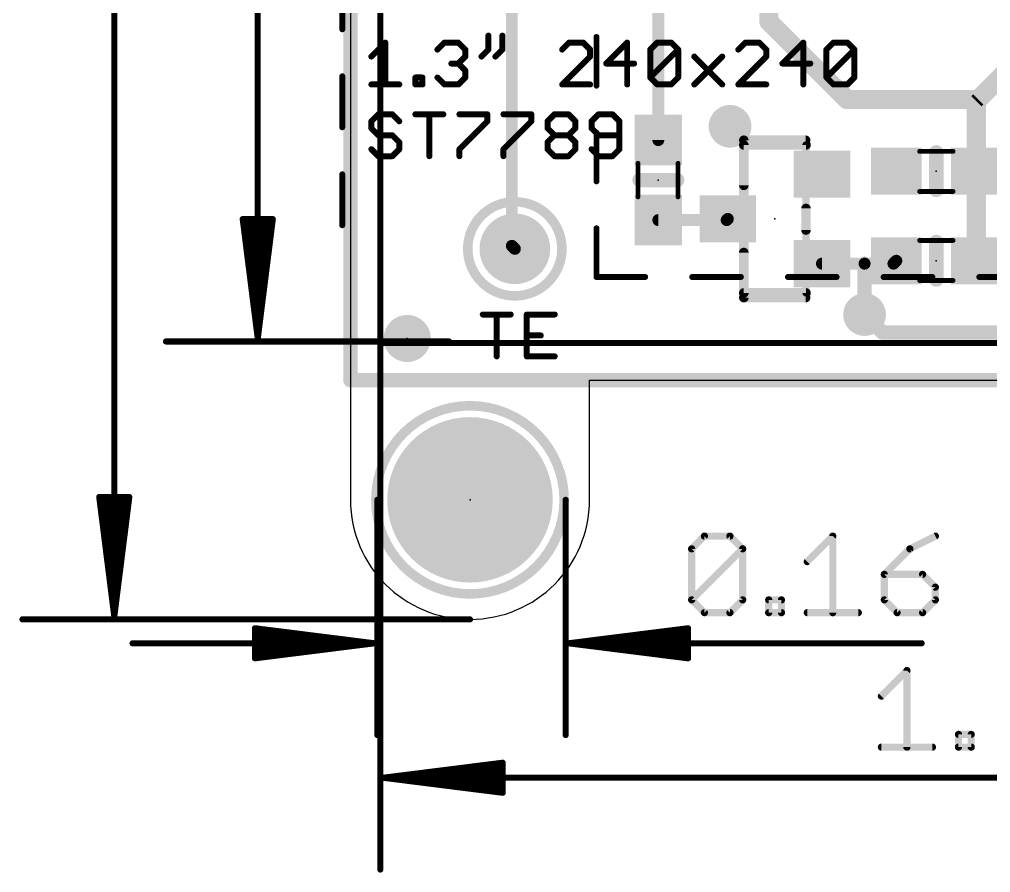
# Model space of a CAD drawing. Extents: x -7.4 to 35.7, y -10.5 to 36.3.
# Drawn here: x -7.03 to 13.6, y -10.46 to 7.67 of the extents above; entities that cross this region are included whole.
import ezdxf

# ---------------------------------------------------------------- set-up
doc = ezdxf.new("R2010")
doc.units = 0
for name, color, linetype in [('1', 12, 'CONTINUOUS'), ('16', 5, 'CONTINUOUS'), ('17', 110, 'CONTINUOUS'), ('18', 110, 'CONTINUOUS'), ('20', 53, 'CONTINUOUS'), ('21', 40, 'CONTINUOUS'), ('22', 6, 'CONTINUOUS'), ('23', 53, 'CONTINUOUS'), ('47', 253, 'CONTINUOUS'), ('51', 253, 'CONTINUOUS')]:
    doc.layers.add(name, color=color, linetype=linetype)

# ---------------------------------------------------------------- blocks, each defined once
blk = doc.blocks.new('RECT')
blk.add_solid([(-0.5, -0.5), (0.5, -0.5), (-0.5, 0.5), (0.5, 0.5)])
blk = doc.blocks.new('PIE')
at = {"const_width": 0.5}
blk.add_lwpolyline([(0, -0.25, 1), (0, 0.25, 1), (0, -0.25)], format="xyb", dxfattribs=at)
blk = doc.blocks.new('ROUNDP')
at = {"const_width": 0.5}
blk.add_lwpolyline([(0, -0.25, 1), (0, 0.25, 1), (0, -0.25)], format="xyb", dxfattribs=at)
blk = doc.blocks.new('ROUNDV')
at = {"const_width": 0.5}
blk.add_lwpolyline([(0, -0.25, 1), (0, 0.25, 1), (0, -0.25)], format="xyb", dxfattribs=at)

msp = doc.modelspace()

# ---------------------------------------------------------------- linework, layer by layer
at = {"layer": '1'}
for points, const_width in [([(0, 0), (0, 27.94)], 0.3048), ([(6.5405, 5.1045), (6.5405, 19.2405)], 0.254), ([(8.89, 18.669), (8.89, 7.62)], 0.4064), ([(3.429, 8.1915), (3.429, 2.8575)], 0.254), ([(13.335, 5.969), (15.494, 8.128)], 0.4064), ([(8.89, 7.62), (10.541, 5.969)], 0.4064), ([(10.541, 5.969), (13.335, 5.969)], 0.4064), ([(13.296, 4.445), (13.296, 5.93)], 0.4064), ([(13.296, 5.93), (13.335, 5.969)], 0.3048), ([(13.296, 2.54), (13.296, 4.445)], 0.4064), ([(6.5405, 3.4045), (7.9925, 3.4045)], 0.254), ([(7.9925, 3.4045), (8.017, 3.429)], 0.254), ([(3.429, 2.8575), (3.4925, 2.794)], 0.254), ([(10.017, 2.479), (10.922, 2.479)], 0.254), ([(10.922, 1.397), (10.922, 2.479)], 0.3048), ([(10.922, 2.479), (11.535, 2.479)], 0.254), ([(11.535, 2.479), (11.596, 2.54)], 0.254), ([(35.56, 0), (0, 0)], 0.3048)]:
    msp.add_lwpolyline(points, dxfattribs=dict(at, const_width=const_width))
for points, const_width in [([(8.7884, 7.62, 1), (8.9916, 7.62)], 0.2032), ([(8.9618, 7.6918, 1), (8.8182, 7.5482)], 0.2032), ([(10.541, 6.0706, 1), (10.541, 5.8674)], 0.2032), ([(10.4692, 5.8972, 1), (10.6128, 6.0408)], 0.2032), ([(13.3976, 5.93, 1), (13.1944, 5.93)], 0.2032), ([(13.2632, 6.0408, 1), (13.4068, 5.8972)], 0.2032), ([(13.2421, 5.9839, 1), (13.3499, 5.8761)], 0.1524), ([(13.3889, 5.9151, 1), (13.2811, 6.0229)], 0.1524), ([(13.335, 5.8674, 1), (13.335, 6.0706)], 0.2032), ([(6.477, 5.1045, 1), (6.604, 5.1045)], 0.127), ([(13.3976, 4.445, 1), (13.1944, 4.445)], 0.2032), ([(13.1944, 4.445, 1), (13.3976, 4.445)], 0.2032), ([(6.5405, 3.468, 1), (6.5405, 3.341)], 0.127), ([(7.9476, 3.4494, 1), (8.0374, 3.3596)], 0.127), ([(8.0619, 3.3841, 1), (7.9721, 3.4739)], 0.127), ([(7.9925, 3.341, 1), (7.9925, 3.468)], 0.127), ([(3.4739, 2.9024, 1), (3.3841, 2.8126)], 0.127), ([(3.3655, 2.8575, 1), (3.4925, 2.8575)], 0.127), ([(3.4476, 2.7491, 1), (3.5374, 2.8389)], 0.127), ([(10.017, 2.5425, 1), (10.017, 2.4155)], 0.127), ([(10.9982, 2.479, 1), (10.8458, 2.479)], 0.1524), ([(10.922, 2.5425, 1), (10.922, 2.4155)], 0.127), ([(10.922, 2.4155, 1), (10.922, 2.5425)], 0.127), ([(11.4901, 2.5239, 1), (11.5799, 2.4341)], 0.127), ([(11.535, 2.4155, 1), (11.535, 2.5425)], 0.127), ([(11.6409, 2.4951, 1), (11.5511, 2.5849)], 0.127), ([(13.1944, 2.54, 1), (13.3976, 2.54)], 0.2032), ([(10.8458, 1.397, 1), (10.9982, 1.397)], 0.1524), ([(0, 0.0762, 1), (0, -0.0762)], 0.1524), ([(-0.0762, 0, 1), (0.0762, 0)], 0.1524)]:
    msp.add_lwpolyline(points, format="xyb", dxfattribs=dict(at, const_width=const_width))
at = {"layer": '16', "const_width": 0.3048}
for points in [[(0, 0), (0, 27.94)], [(11.303, 1.016), (10.922, 1.397)], [(33.02, 1.016), (11.303, 1.016)], [(35.56, 0), (0, 0)]]:
    msp.add_lwpolyline(points, dxfattribs=at)
at = {"layer": '16', "const_width": 0.1524}
for points in [[(10.9759, 1.4509, 1), (10.8681, 1.3431)], [(11.303, 1.0922, 1), (11.303, 0.9398)], [(11.2491, 0.9621, 1), (11.3569, 1.0699)], [(0, 0.0762, 1), (0, -0.0762)], [(-0.0762, 0, 1), (0.0762, 0)]]:
    msp.add_lwpolyline(points, format="xyb", dxfattribs=at)
at = {"layer": '20'}
for p, q in [((0, 30.48), (0, -2.54)), ((5.08, -2.54), (5.08, 0)), ((5.08, 0), (30.48, 0))]:
    msp.add_line(p, q, dxfattribs=at)
for start, end in [(180, 270), (270, 0)]:
    msp.add_arc((2.54, -2.54), 2.54, start, end, dxfattribs=at)
at = {"layer": '21'}
for points, const_width in [([(0.4445, 6.8797), (0.7411, 7.1763)], 0.127), ([(0.7411, 7.1763), (0.7411, 6.2865)], 0.127), ([(1.8478, 7.028), (1.9961, 7.1763)], 0.127), ([(1.9961, 7.1763), (2.2927, 7.1763)], 0.127), ([(2.2927, 7.1763), (2.4409, 7.028)], 0.127), ([(2.9316, 7.3246), (2.9316, 7.028)], 0.127), ([(3.2282, 7.3246), (3.2282, 7.028)], 0.127), ([(4.6467, 7.1763), (4.4984, 7.028)], 0.127), ([(4.9433, 7.1763), (4.6467, 7.1763)], 0.127), ([(5.0916, 7.028), (4.9433, 7.1763)], 0.127), ([(5.8788, 7.1763), (5.4339, 6.7314)], 0.127), ([(5.8788, 6.2865), (5.8788, 7.1763)], 0.127), ([(6.3695, 7.028), (6.5177, 7.1763)], 0.127), ([(6.5177, 7.1763), (6.8143, 7.1763)], 0.127), ([(6.8143, 7.1763), (6.9626, 7.028)], 0.127), ([(8.3888, 7.1763), (8.2405, 7.028)], 0.127), ([(8.6854, 7.1763), (8.3888, 7.1763)], 0.127), ([(8.8337, 7.028), (8.6854, 7.1763)], 0.127), ([(9.6209, 7.1763), (9.176, 6.7314)], 0.127), ([(9.6209, 6.2865), (9.6209, 7.1763)], 0.127), ([(10.1115, 7.028), (10.2598, 7.1763)], 0.127), ([(10.2598, 7.1763), (10.5564, 7.1763)], 0.127), ([(10.5564, 7.1763), (10.7047, 7.028)], 0.127), ([(2.4409, 7.028), (2.4409, 6.8797)], 0.127), ([(2.9316, 7.028), (2.7833, 6.8797)], 0.127), ([(3.2282, 7.028), (3.0799, 6.8797)], 0.127), ([(5.0916, 6.8797), (5.0916, 7.028)], 0.127), ([(6.3695, 6.4348), (6.3695, 7.028)], 0.127), ([(6.3695, 6.4348), (6.9626, 7.028)], 0.127), ([(6.9626, 7.028), (6.9626, 6.4348)], 0.127), ([(8.8337, 6.8797), (8.8337, 7.028)], 0.127), ([(10.1115, 6.4348), (10.1115, 7.028)], 0.127), ([(10.1115, 6.4348), (10.7047, 7.028)], 0.127), ([(10.7047, 7.028), (10.7047, 6.4348)], 0.127), ([(2.4409, 6.8797), (2.2927, 6.7314)], 0.127), ([(4.4984, 6.2865), (5.0916, 6.8797)], 0.127), ([(7.305, 6.8797), (7.8981, 6.2865)], 0.127), ([(7.305, 6.2865), (7.8981, 6.8797)], 0.127), ([(8.2405, 6.2865), (8.8337, 6.8797)], 0.127), ([(2.2927, 6.7314), (2.1444, 6.7314)], 0.127), ([(2.2927, 6.7314), (2.4409, 6.5831)], 0.127), ([(2.4409, 6.5831), (2.4409, 6.4348)], 0.127), ([(5.4339, 6.7314), (6.0271, 6.7314)], 0.127), ([(9.176, 6.7314), (9.7692, 6.7314)], 0.127), ([(1.38, 6.2865), (1.38, 6.4348)], 0.127), ([(1.38, 6.4348), (1.5283, 6.4348)], 0.127), ([(1.5283, 6.4348), (1.5283, 6.2865)], 0.127), ([(1.9961, 6.2865), (1.8478, 6.4348)], 0.127), ([(2.4409, 6.4348), (2.2927, 6.2865)], 0.127), ([(6.5177, 6.2865), (6.3695, 6.4348)], 0.127), ([(6.9626, 6.4348), (6.8143, 6.2865)], 0.127), ([(10.2598, 6.2865), (10.1115, 6.4348)], 0.127), ([(10.7047, 6.4348), (10.5564, 6.2865)], 0.127), ([(0.4445, 6.2865), (1.0377, 6.2865)], 0.127), ([(1.5283, 6.2865), (1.38, 6.2865)], 0.127), ([(2.2927, 6.2865), (1.9961, 6.2865)], 0.127), ([(5.0916, 6.2865), (4.4984, 6.2865)], 0.127), ([(6.8143, 6.2865), (6.5177, 6.2865)], 0.127), ([(8.8337, 6.2865), (8.2405, 6.2865)], 0.127), ([(10.5564, 6.2865), (10.2598, 6.2865)], 0.127), ([(0.5928, 5.6523), (0.4445, 5.504)], 0.127), ([(0.8894, 5.6523), (0.5928, 5.6523)], 0.127), ([(1.0377, 5.504), (0.8894, 5.6523)], 0.127), ([(1.38, 5.6523), (1.9732, 5.6523)], 0.127), ([(1.6766, 4.7625), (1.6766, 5.6523)], 0.127), ([(2.3155, 5.6523), (2.9087, 5.6523)], 0.127), ([(2.9087, 5.6523), (2.9087, 5.504)], 0.127), ([(3.2511, 5.6523), (3.8442, 5.6523)], 0.127), ([(3.8442, 5.6523), (3.8442, 5.504)], 0.127), ([(4.1866, 5.504), (4.3349, 5.6523)], 0.127), ([(4.3349, 5.6523), (4.6315, 5.6523)], 0.127), ([(4.6315, 5.6523), (4.7797, 5.504)], 0.127), ([(5.2704, 5.6523), (5.1221, 5.504)], 0.127), ([(5.567, 5.6523), (5.2704, 5.6523)], 0.127), ([(5.7153, 5.504), (5.567, 5.6523)], 0.127), ([(0.4445, 5.504), (0.4445, 5.3557)], 0.127), ([(0.4445, 5.3557), (0.5928, 5.2074)], 0.127), ([(2.9087, 5.504), (2.3155, 4.9108)], 0.127), ([(3.8442, 5.504), (3.2511, 4.9108)], 0.127), ([(4.1866, 5.3557), (4.1866, 5.504)], 0.127), ([(4.3349, 5.2074), (4.1866, 5.3557)], 0.127), ([(4.7797, 5.3557), (4.6315, 5.2074)], 0.127), ([(4.7797, 5.504), (4.7797, 5.3557)], 0.127), ([(5.1221, 5.504), (5.1221, 5.3557)], 0.127), ([(5.1221, 5.3557), (5.2704, 5.2074)], 0.127), ([(5.7153, 4.9108), (5.7153, 5.504)], 0.127), ([(0.5928, 5.2074), (0.8894, 5.2074)], 0.127), ([(0.8894, 5.2074), (1.0377, 5.0591)], 0.127), ([(4.1866, 5.0591), (4.3349, 5.2074)], 0.127), ([(4.3349, 5.2074), (4.6315, 5.2074)], 0.127), ([(4.6315, 5.2074), (4.7797, 5.0591)], 0.127), ([(5.2704, 5.2074), (5.7153, 5.2074)], 0.127), ([(8.3566, 5.1014), (9.6694, 5.1014)], 0.2032), ([(8.3566, 4.1426), (8.3566, 5.1014)], 0.2032), ([(0.5928, 4.7625), (0.4445, 4.9108)], 0.127), ([(1.0377, 4.9108), (0.8894, 4.7625)], 0.127), ([(1.0377, 5.0591), (1.0377, 4.9108)], 0.127), ([(2.3155, 4.9108), (2.3155, 4.7625)], 0.127), ([(3.2511, 4.9108), (3.2511, 4.7625)], 0.127), ([(4.1866, 4.9108), (4.1866, 5.0591)], 0.127), ([(4.3349, 4.7625), (4.1866, 4.9108)], 0.127), ([(4.7797, 4.9108), (4.6315, 4.7625)], 0.127), ([(4.7797, 5.0591), (4.7797, 4.9108)], 0.127), ([(5.1221, 4.9108), (5.2704, 4.7625)], 0.127), ([(5.567, 4.7625), (5.7153, 4.9108)], 0.127), ([(12.446, 4.045), (12.446, 4.845)], 0.3048), ([(0.8894, 4.7625), (0.5928, 4.7625)], 0.127), ([(4.6315, 4.7625), (4.3349, 4.7625)], 0.127), ([(5.2704, 4.7625), (5.567, 4.7625)], 0.127), ([(6.1405, 4.2545), (6.9405, 4.2545)], 0.3048), ([(9.6774, 3.6514), (9.6774, 3.1926)], 0.2032), ([(12.446, 2.94), (12.446, 2.14)], 0.3048), ([(8.3566, 1.7566), (8.3566, 2.7154)], 0.2032), ([(9.6694, 1.7566), (8.3566, 1.7566)], 0.2032), ([(2.811, 1.3978), (3.4042, 1.3978)], 0.127), ([(3.1076, 0.508), (3.1076, 1.3978)], 0.127), ([(4.3397, 1.3978), (3.7465, 1.3978)], 0.127), ([(3.7465, 1.3978), (3.7465, 0.508)], 0.127), ([(3.7465, 0.9529), (4.0431, 0.9529)], 0.127), ([(3.7465, 0.508), (4.3397, 0.508)], 0.127)]:
    msp.add_lwpolyline(points, dxfattribs=dict(at, const_width=const_width))
for points, const_width in [([(0.7728, 7.1763, 1), (0.7093, 7.1763)], 0.0635), ([(0.7635, 7.1538, 1), (0.7186, 7.1987)], 0.0635), ([(1.9961, 7.208, 1), (1.9961, 7.1445)], 0.0635), ([(2.0185, 7.1538, 1), (1.9736, 7.1987)], 0.0635), ([(2.3151, 7.1987, 1), (2.2702, 7.1538)], 0.0635), ([(2.2927, 7.1445, 1), (2.2927, 7.208)], 0.0635), ([(2.9633, 7.3246, 1), (2.8998, 7.3246)], 0.0635), ([(3.2599, 7.3246, 1), (3.1964, 7.3246)], 0.0635), ([(4.6467, 7.208, 1), (4.6467, 7.1445)], 0.0635), ([(4.6692, 7.1538, 1), (4.6243, 7.1987)], 0.0635), ([(4.9657, 7.1987, 1), (4.9208, 7.1538)], 0.0635), ([(4.9433, 7.1445, 1), (4.9433, 7.208)], 0.0635), ([(5.9106, 7.1763, 1), (5.8471, 7.1763)], 0.0635), ([(5.9013, 7.1538, 1), (5.8564, 7.1987)], 0.0635), ([(6.5177, 7.208, 1), (6.5177, 7.1445)], 0.0635), ([(6.5402, 7.1538, 1), (6.4953, 7.1987)], 0.0635), ([(6.8368, 7.1987, 1), (6.7919, 7.1538)], 0.0635), ([(6.8143, 7.1445, 1), (6.8143, 7.208)], 0.0635), ([(8.3888, 7.208, 1), (8.3888, 7.1445)], 0.0635), ([(8.4112, 7.1538, 1), (8.3663, 7.1987)], 0.0635), ([(8.7078, 7.1987, 1), (8.6629, 7.1538)], 0.0635), ([(8.6854, 7.1445, 1), (8.6854, 7.208)], 0.0635), ([(9.6526, 7.1763, 1), (9.5891, 7.1763)], 0.0635), ([(9.6433, 7.1538, 1), (9.5984, 7.1987)], 0.0635), ([(10.2598, 7.208, 1), (10.2598, 7.1445)], 0.0635), ([(10.2823, 7.1538, 1), (10.2374, 7.1987)], 0.0635), ([(10.5789, 7.1987, 1), (10.534, 7.1538)], 0.0635), ([(10.5564, 7.1445, 1), (10.5564, 7.208)], 0.0635), ([(1.8253, 7.0504, 1), (1.8702, 7.0055)], 0.0635), ([(2.4727, 7.028, 1), (2.4092, 7.028)], 0.0635), ([(2.4185, 7.0055, 1), (2.4634, 7.0504)], 0.0635), ([(2.8998, 7.028, 1), (2.9633, 7.028)], 0.0635), ([(2.954, 7.0055, 1), (2.9091, 7.0504)], 0.0635), ([(3.1964, 7.028, 1), (3.2599, 7.028)], 0.0635), ([(3.2506, 7.0055, 1), (3.2057, 7.0504)], 0.0635), ([(4.476, 7.0504, 1), (4.5209, 7.0055)], 0.0635), ([(5.1233, 7.028, 1), (5.0598, 7.028)], 0.0635), ([(5.0691, 7.0055, 1), (5.114, 7.0504)], 0.0635), ([(6.4012, 7.028, 1), (6.3377, 7.028)], 0.0635), ([(6.347, 7.0504, 1), (6.3919, 7.0055)], 0.0635), ([(6.9944, 7.028, 1), (6.9309, 7.028)], 0.0635), ([(6.9851, 7.0055, 1), (6.9402, 7.0504)], 0.0635), ([(6.9402, 7.0055, 1), (6.9851, 7.0504)], 0.0635), ([(8.218, 7.0504, 1), (8.2629, 7.0055)], 0.0635), ([(8.8654, 7.028, 1), (8.8019, 7.028)], 0.0635), ([(8.8112, 7.0055, 1), (8.8561, 7.0504)], 0.0635), ([(10.1433, 7.028, 1), (10.0798, 7.028)], 0.0635), ([(10.0891, 7.0504, 1), (10.134, 7.0055)], 0.0635), ([(10.7364, 7.028, 1), (10.6729, 7.028)], 0.0635), ([(10.7271, 7.0055, 1), (10.6822, 7.0504)], 0.0635), ([(10.6822, 7.0055, 1), (10.7271, 7.0504)], 0.0635), ([(0.422, 6.9021, 1), (0.467, 6.8572)], 0.0635), ([(2.4092, 6.8797, 1), (2.4727, 6.8797)], 0.0635), ([(2.4634, 6.8572, 1), (2.4185, 6.9021)], 0.0635), ([(2.7608, 6.9021, 1), (2.8057, 6.8572)], 0.0635), ([(3.0574, 6.9021, 1), (3.1023, 6.8572)], 0.0635), ([(5.0598, 6.8797, 1), (5.1233, 6.8797)], 0.0635), ([(5.114, 6.8572, 1), (5.0691, 6.9021)], 0.0635), ([(7.3274, 6.9021, 1), (7.2825, 6.8572)], 0.0635), ([(7.9206, 6.8572, 1), (7.8757, 6.9021)], 0.0635), ([(8.8019, 6.8797, 1), (8.8654, 6.8797)], 0.0635), ([(8.8561, 6.8572, 1), (8.8112, 6.9021)], 0.0635), ([(2.1444, 6.7631, 1), (2.1444, 6.6996)], 0.0635), ([(2.3151, 6.7538, 1), (2.2702, 6.7089)], 0.0635), ([(2.2702, 6.7538, 1), (2.3151, 6.7089)], 0.0635), ([(2.2927, 6.6996, 1), (2.2927, 6.7631)], 0.0635), ([(2.4727, 6.5831, 1), (2.4092, 6.5831)], 0.0635), ([(2.4185, 6.5606, 1), (2.4634, 6.6055)], 0.0635), ([(5.4339, 6.7631, 1), (5.4339, 6.6996)], 0.0635), ([(5.4115, 6.7538, 1), (5.4564, 6.7089)], 0.0635), ([(6.0271, 6.6996, 1), (6.0271, 6.7631)], 0.0635), ([(9.176, 6.7631, 1), (9.176, 6.6996)], 0.0635), ([(9.1536, 6.7538, 1), (9.1985, 6.7089)], 0.0635), ([(9.7692, 6.6996, 1), (9.7692, 6.7631)], 0.0635), ([(1.38, 6.4665, 1), (1.38, 6.403)], 0.0635), ([(1.4118, 6.4348, 1), (1.3483, 6.4348)], 0.0635), ([(1.5601, 6.4348, 1), (1.4966, 6.4348)], 0.0635), ([(1.5283, 6.403, 1), (1.5283, 6.4665)], 0.0635), ([(1.8702, 6.4572, 1), (1.8253, 6.4123)], 0.0635), ([(2.4092, 6.4348, 1), (2.4727, 6.4348)], 0.0635), ([(2.4634, 6.4123, 1), (2.4185, 6.4572)], 0.0635), ([(6.3919, 6.4572, 1), (6.347, 6.4123)], 0.0635), ([(6.347, 6.4572, 1), (6.3919, 6.4123)], 0.0635), ([(6.3377, 6.4348, 1), (6.4012, 6.4348)], 0.0635), ([(6.9309, 6.4348, 1), (6.9944, 6.4348)], 0.0635), ([(6.9851, 6.4123, 1), (6.9402, 6.4572)], 0.0635), ([(10.134, 6.4572, 1), (10.0891, 6.4123)], 0.0635), ([(10.0891, 6.4572, 1), (10.134, 6.4123)], 0.0635), ([(10.0798, 6.4348, 1), (10.1433, 6.4348)], 0.0635), ([(10.6729, 6.4348, 1), (10.7364, 6.4348)], 0.0635), ([(10.7271, 6.4123, 1), (10.6822, 6.4572)], 0.0635), ([(0.4445, 6.3182, 1), (0.4445, 6.2548)], 0.0635), ([(0.7093, 6.2865, 1), (0.7728, 6.2865)], 0.0635), ([(1.0377, 6.2548, 1), (1.0377, 6.3182)], 0.0635), ([(1.38, 6.3182, 1), (1.38, 6.2548)], 0.0635), ([(1.3483, 6.2865, 1), (1.4118, 6.2865)], 0.0635), ([(1.4966, 6.2865, 1), (1.5601, 6.2865)], 0.0635), ([(1.5283, 6.2548, 1), (1.5283, 6.3182)], 0.0635), ([(1.9961, 6.3182, 1), (1.9961, 6.2548)], 0.0635), ([(1.9736, 6.264, 1), (2.0185, 6.309)], 0.0635), ([(2.2702, 6.309, 1), (2.3151, 6.264)], 0.0635), ([(2.2927, 6.2548, 1), (2.2927, 6.3182)], 0.0635), ([(4.476, 6.309, 1), (4.5209, 6.264)], 0.0635), ([(4.4984, 6.3182, 1), (4.4984, 6.2548)], 0.0635), ([(5.0916, 6.2548, 1), (5.0916, 6.3182)], 0.0635), ([(5.8471, 6.2865, 1), (5.9106, 6.2865)], 0.0635), ([(6.5177, 6.3182, 1), (6.5177, 6.2548)], 0.0635), ([(6.4953, 6.264, 1), (6.5402, 6.309)], 0.0635), ([(6.7919, 6.309, 1), (6.8368, 6.264)], 0.0635), ([(6.8143, 6.2548, 1), (6.8143, 6.3182)], 0.0635), ([(7.2825, 6.309, 1), (7.3274, 6.264)], 0.0635), ([(7.8757, 6.264, 1), (7.9206, 6.309)], 0.0635), ([(8.218, 6.309, 1), (8.2629, 6.264)], 0.0635), ([(8.2405, 6.3182, 1), (8.2405, 6.2548)], 0.0635), ([(8.8337, 6.2548, 1), (8.8337, 6.3182)], 0.0635), ([(9.5891, 6.2865, 1), (9.6526, 6.2865)], 0.0635), ([(10.2598, 6.3182, 1), (10.2598, 6.2548)], 0.0635), ([(10.2374, 6.264, 1), (10.2823, 6.309)], 0.0635), ([(10.534, 6.309, 1), (10.5789, 6.264)], 0.0635), ([(10.5564, 6.2548, 1), (10.5564, 6.3182)], 0.0635), ([(0.5928, 5.684, 1), (0.5928, 5.6205)], 0.0635), ([(0.6152, 5.6298, 1), (0.5703, 5.6747)], 0.0635), ([(0.9118, 5.6747, 1), (0.8669, 5.6298)], 0.0635), ([(0.8894, 5.6205, 1), (0.8894, 5.684)], 0.0635), ([(1.38, 5.684, 1), (1.38, 5.6205)], 0.0635), ([(1.7084, 5.6523, 1), (1.6449, 5.6523)], 0.0635), ([(1.9732, 5.6205, 1), (1.9732, 5.684)], 0.0635), ([(2.3155, 5.684, 1), (2.3155, 5.6205)], 0.0635), ([(2.9405, 5.6523, 1), (2.877, 5.6523)], 0.0635), ([(2.9087, 5.6205, 1), (2.9087, 5.684)], 0.0635), ([(3.2511, 5.684, 1), (3.2511, 5.6205)], 0.0635), ([(3.876, 5.6523, 1), (3.8125, 5.6523)], 0.0635), ([(3.8442, 5.6205, 1), (3.8442, 5.684)], 0.0635), ([(4.3349, 5.684, 1), (4.3349, 5.6205)], 0.0635), ([(4.3573, 5.6298, 1), (4.3124, 5.6747)], 0.0635), ([(4.6539, 5.6747, 1), (4.609, 5.6298)], 0.0635), ([(4.6315, 5.6205, 1), (4.6315, 5.684)], 0.0635), ([(5.2704, 5.684, 1), (5.2704, 5.6205)], 0.0635), ([(5.2928, 5.6298, 1), (5.2479, 5.6747)], 0.0635), ([(5.5894, 5.6747, 1), (5.5445, 5.6298)], 0.0635), ([(5.567, 5.6205, 1), (5.567, 5.684)], 0.0635), ([(0.4763, 5.504, 1), (0.4128, 5.504)], 0.0635), ([(0.422, 5.5264, 1), (0.467, 5.4815)], 0.0635), ([(0.467, 5.3781, 1), (0.422, 5.3332)], 0.0635), ([(0.4128, 5.3557, 1), (0.4763, 5.3557)], 0.0635), ([(1.0152, 5.4815, 1), (1.0601, 5.5264)], 0.0635), ([(2.877, 5.504, 1), (2.9405, 5.504)], 0.0635), ([(2.9312, 5.4815, 1), (2.8863, 5.5264)], 0.0635), ([(3.8125, 5.504, 1), (3.876, 5.504)], 0.0635), ([(3.8667, 5.4815, 1), (3.8218, 5.5264)], 0.0635), ([(4.2183, 5.504, 1), (4.1548, 5.504)], 0.0635), ([(4.1641, 5.5264, 1), (4.209, 5.4815)], 0.0635), ([(4.209, 5.3781, 1), (4.1641, 5.3332)], 0.0635), ([(4.1548, 5.3557, 1), (4.2183, 5.3557)], 0.0635), ([(4.8115, 5.504, 1), (4.748, 5.504)], 0.0635), ([(4.748, 5.3557, 1), (4.8115, 5.3557)], 0.0635), ([(4.7573, 5.4815, 1), (4.8022, 5.5264)], 0.0635), ([(4.8022, 5.3332, 1), (4.7573, 5.3781)], 0.0635), ([(5.1538, 5.504, 1), (5.0903, 5.504)], 0.0635), ([(5.0903, 5.3557, 1), (5.1538, 5.3557)], 0.0635), ([(5.0996, 5.5264, 1), (5.1445, 5.4815)], 0.0635), ([(5.1445, 5.3781, 1), (5.0996, 5.3332)], 0.0635), ([(5.747, 5.504, 1), (5.6835, 5.504)], 0.0635), ([(5.6928, 5.4815, 1), (5.7377, 5.5264)], 0.0635), ([(0.5928, 5.2391, 1), (0.5928, 5.1756)], 0.0635), ([(0.5703, 5.1849, 1), (0.6152, 5.2298)], 0.0635), ([(0.9118, 5.2298, 1), (0.8669, 5.1849)], 0.0635), ([(0.8894, 5.1756, 1), (0.8894, 5.2391)], 0.0635), ([(4.3349, 5.2391, 1), (4.3349, 5.1756)], 0.0635), ([(4.3573, 5.1849, 1), (4.3124, 5.2298)], 0.0635), ([(4.3124, 5.1849, 1), (4.3573, 5.2298)], 0.0635), ([(4.6539, 5.2298, 1), (4.609, 5.1849)], 0.0635), ([(4.609, 5.2298, 1), (4.6539, 5.1849)], 0.0635), ([(4.6315, 5.1756, 1), (4.6315, 5.2391)], 0.0635), ([(5.2704, 5.2391, 1), (5.2704, 5.1756)], 0.0635), ([(5.2479, 5.1849, 1), (5.2928, 5.2298)], 0.0635), ([(5.7153, 5.1756, 1), (5.7153, 5.2391)], 0.0635), ([(8.3566, 5.1522, 1), (8.3566, 5.0506)], 0.1016), ([(8.4074, 5.1014, 1), (8.3058, 5.1014)], 0.1016), ([(9.6694, 5.0506, 1), (9.6694, 5.1522)], 0.1016), ([(0.467, 4.9332, 1), (0.422, 4.8883)], 0.0635), ([(1.0694, 5.0591, 1), (1.0059, 5.0591)], 0.0635), ([(1.0152, 5.0366, 1), (1.0601, 5.0815)], 0.0635), ([(1.0601, 4.8883, 1), (1.0152, 4.9332)], 0.0635), ([(2.3473, 4.9108, 1), (2.2838, 4.9108)], 0.0635), ([(2.2931, 4.9332, 1), (2.338, 4.8883)], 0.0635), ([(3.2828, 4.9108, 1), (3.2193, 4.9108)], 0.0635), ([(3.2286, 4.9332, 1), (3.2735, 4.8883)], 0.0635), ([(4.2183, 5.0591, 1), (4.1548, 5.0591)], 0.0635), ([(4.1641, 5.0815, 1), (4.209, 5.0366)], 0.0635), ([(4.209, 4.9332, 1), (4.1641, 4.8883)], 0.0635), ([(4.8115, 5.0591, 1), (4.748, 5.0591)], 0.0635), ([(4.7573, 5.0366, 1), (4.8022, 5.0815)], 0.0635), ([(4.8022, 4.8883, 1), (4.7573, 4.9332)], 0.0635), ([(5.1445, 4.9332, 1), (5.0996, 4.8883)], 0.0635), ([(5.7377, 4.8883, 1), (5.6928, 4.9332)], 0.0635), ([(12.5222, 4.845, 1), (12.3698, 4.845)], 0.1524), ([(0.5928, 4.7942, 1), (0.5928, 4.7308)], 0.0635), ([(0.5703, 4.74, 1), (0.6152, 4.785)], 0.0635), ([(0.8669, 4.785, 1), (0.9118, 4.74)], 0.0635), ([(0.8894, 4.7308, 1), (0.8894, 4.7942)], 0.0635), ([(1.0059, 4.9108, 1), (1.0694, 4.9108)], 0.0635), ([(1.6449, 4.7625, 1), (1.7084, 4.7625)], 0.0635), ([(2.2838, 4.7625, 1), (2.3473, 4.7625)], 0.0635), ([(3.2193, 4.7625, 1), (3.2828, 4.7625)], 0.0635), ([(4.1548, 4.9108, 1), (4.2183, 4.9108)], 0.0635), ([(4.3349, 4.7942, 1), (4.3349, 4.7308)], 0.0635), ([(4.3124, 4.74, 1), (4.3573, 4.785)], 0.0635), ([(4.609, 4.785, 1), (4.6539, 4.74)], 0.0635), ([(4.6315, 4.7308, 1), (4.6315, 4.7942)], 0.0635), ([(4.748, 4.9108, 1), (4.8115, 4.9108)], 0.0635), ([(5.2704, 4.7942, 1), (5.2704, 4.7308)], 0.0635), ([(5.2479, 4.74, 1), (5.2928, 4.785)], 0.0635), ([(5.5445, 4.785, 1), (5.5894, 4.74)], 0.0635), ([(5.567, 4.7308, 1), (5.567, 4.7942)], 0.0635), ([(5.6835, 4.9108, 1), (5.747, 4.9108)], 0.0635), ([(6.1405, 4.3307, 1), (6.1405, 4.1783)], 0.1524), ([(6.9405, 4.1783, 1), (6.9405, 4.3307)], 0.1524), ([(8.3058, 4.1426, 1), (8.4074, 4.1426)], 0.1016), ([(12.3698, 4.045, 1), (12.5222, 4.045)], 0.1524), ([(3.4925, 1.794, 1), (3.4925, 3.794, 1), (3.4925, 1.794)], 0.2032), ([(9.7282, 3.6514, 1), (9.6266, 3.6514)], 0.1016), ([(9.6266, 3.1926, 1), (9.7282, 3.1926)], 0.1016), ([(12.5222, 2.94, 1), (12.3698, 2.94)], 0.1524), ([(8.4074, 2.7154, 1), (8.3058, 2.7154)], 0.1016), ([(12.3698, 2.14, 1), (12.5222, 2.14)], 0.1524), ([(8.3566, 1.8074, 1), (8.3566, 1.7058)], 0.1016), ([(9.6694, 1.7058, 1), (9.6694, 1.8074)], 0.1016), ([(8.3058, 1.7566, 1), (8.4074, 1.7566)], 0.1016), ([(2.811, 1.4295, 1), (2.811, 1.366)], 0.0635), ([(3.1393, 1.3978, 1), (3.0758, 1.3978)], 0.0635), ([(3.4042, 1.366, 1), (3.4042, 1.4295)], 0.0635), ([(3.7783, 1.3978, 1), (3.7147, 1.3978)], 0.0635), ([(3.7465, 1.4295, 1), (3.7465, 1.366)], 0.0635), ([(4.3397, 1.366, 1), (4.3397, 1.4295)], 0.0635), ([(3.7465, 0.9846, 1), (3.7465, 0.9211)], 0.0635), ([(4.0431, 0.9211, 1), (4.0431, 0.9846)], 0.0635), ([(3.0758, 0.508, 1), (3.1393, 0.508)], 0.0635), ([(3.7147, 0.508, 1), (3.7783, 0.508)], 0.0635), ([(3.7465, 0.5397, 1), (3.7465, 0.4763)], 0.0635), ([(4.3397, 0.4763, 1), (4.3397, 0.5397)], 0.0635), ([(2.54, -4.54, 1), (2.54, -0.54, 1), (2.54, -4.54)], 0.2032)]:
    msp.add_lwpolyline(points, format="xyb", dxfattribs=dict(at, const_width=const_width))
at = {"layer": '22', "const_width": 0.127}
for points in [[(0.637, 26.9955), (0.637, 0.7955)], [(5.227, 7.2955), (5.227, 6.2622)], [(5.227, 5.2622), (5.227, 4.2288)], [(5.227, 3.2288), (5.227, 2.1955)], [(5.227, 2.1955), (6.2603, 2.1955)], [(7.2603, 2.1955), (8.2937, 2.1955)], [(9.2937, 2.1955), (10.327, 2.1955)], [(11.327, 2.1955), (12.3603, 2.1955)], [(13.3603, 2.1955), (14.3937, 2.1955)], [(0.637, 0.7955), (29.877, 0.7955)]]:
    msp.add_lwpolyline(points, dxfattribs=at)
at = {"layer": '22', "const_width": 0.0635}
for points in [[(5.2588, 7.2955, 1), (5.1953, 7.2955)], [(5.1953, 6.2622, 1), (5.2588, 6.2622)], [(5.2588, 5.2622, 1), (5.1953, 5.2622)], [(5.1953, 4.2288, 1), (5.2588, 4.2288)], [(5.2588, 3.2288, 1), (5.1953, 3.2288)], [(5.227, 2.2273, 1), (5.227, 2.1637)], [(5.1953, 2.1955, 1), (5.2588, 2.1955)], [(6.2603, 2.1637, 1), (6.2603, 2.2273)], [(7.2603, 2.2273, 1), (7.2603, 2.1637)], [(8.2937, 2.1637, 1), (8.2937, 2.2273)], [(9.2937, 2.2273, 1), (9.2937, 2.1637)], [(10.327, 2.1637, 1), (10.327, 2.2273)], [(11.327, 2.2273, 1), (11.327, 2.1637)], [(12.3603, 2.1637, 1), (12.3603, 2.2273)], [(13.3603, 2.2273, 1), (13.3603, 2.1637)], [(0.637, 0.8273, 1), (0.637, 0.7637)], [(0.6053, 0.7955, 1), (0.6687, 0.7955)]]:
    msp.add_lwpolyline(points, format="xyb", dxfattribs=at)
at = {"layer": '23'}
for p in [(12.446, 4.445), (6.5405, 4.2545), (9.017, 3.429), (3.4925, 2.794), (12.446, 2.54), (1.2065, 0.889), (2.54, -2.54)]:
    msp.add_point(p, dxfattribs=at)
at = {"layer": '47'}
for points, const_width in [([(-5.0165, 32.955), (-5.0165, -5.015)], 0.13), ([(-1.9685, 26.9225), (-1.9685, 0.8905)], 0.13), ([(-1.9685, 0.8905), (-2.2877, 3.4255)], 0.13), ([(-2.2877, 3.4255), (-1.6493, 3.4255)], 0.13), ([(-1.9685, 0.8905), (-2.2285, 3.4255)], 0.13), ([(-1.9685, 0.8905), (-2.0985, 3.4255)], 0.13), ([(-1.6493, 3.4255), (-1.9685, 0.8905)], 0.13), ([(-1.8385, 3.4255), (-1.9685, 0.8905)], 0.13), ([(-1.7085, 3.4255), (-1.9685, 0.8905)], 0.13), ([(0.635, 2.0955), (0.635, -10.3955)], 0.13), ([(2.0955, 0.8255), (-3.9185, 0.8255)], 0.13), ([(-5.0165, -5.015), (-5.3357, -2.48)], 0.13), ([(-5.3357, -2.48), (-4.6973, -2.48)], 0.13), ([(-5.0165, -5.015), (-5.2765, -2.48)], 0.13), ([(-5.0165, -5.015), (-5.1465, -2.48)], 0.13), ([(-4.6973, -2.48), (-5.0165, -5.015)], 0.13), ([(-4.8865, -2.48), (-5.0165, -5.015)], 0.13), ([(-4.7565, -2.48), (-5.0165, -5.015)], 0.13), ([(0.5715, -2.54), (0.5715, -7.538)], 0.13), ([(4.572, -2.54), (4.572, -7.538)], 0.13), ([(7.2482, -3.5815), (7.5194, -3.3103)], 0.1524), ([(7.5194, -3.3103), (8.0617, -3.3103)], 0.1524), ([(8.0617, -3.3103), (8.3329, -3.5815)], 0.1524), ([(9.7039, -3.8526), (10.2463, -3.3103)], 0.1524), ([(10.2463, -3.3103), (10.2463, -4.9373)], 0.1524), ([(12.4258, -3.3103), (11.8834, -3.5815)], 0.1524), ([(7.2482, -4.6661), (7.2482, -3.5815)], 0.1524), ([(7.2482, -4.6661), (8.3329, -3.5815)], 0.1524), ([(8.3329, -3.5815), (8.3329, -4.6661)], 0.1524), ([(11.8834, -3.5815), (11.3411, -4.1238)], 0.1524), ([(11.3411, -4.1238), (11.3411, -4.6661)], 0.1524), ([(12.1546, -4.1238), (11.3411, -4.1238)], 0.1524), ([(12.4258, -4.395), (12.1546, -4.1238)], 0.1524), ([(12.4258, -4.6661), (12.4258, -4.395)], 0.1524), ([(7.5194, -4.9373), (7.2482, -4.6661)], 0.1524), ([(8.3329, -4.6661), (8.0617, -4.9373)], 0.1524), ([(8.8854, -4.9373), (8.8854, -4.6661)], 0.1524), ([(8.8854, -4.6661), (9.1565, -4.6661)], 0.1524), ([(9.1565, -4.6661), (9.1565, -4.9373)], 0.1524), ([(11.3411, -4.6661), (11.6123, -4.9373)], 0.1524), ([(12.1546, -4.9373), (12.4258, -4.6661)], 0.1524), ([(8.0617, -4.9373), (7.5194, -4.9373)], 0.1524), ([(9.1565, -4.9373), (8.8854, -4.9373)], 0.1524), ([(9.7039, -4.9373), (10.7886, -4.9373)], 0.1524), ([(11.6123, -4.9373), (12.1546, -4.9373)], 0.1524), ([(2.54, -5.08), (-6.9665, -5.08)], 0.13), ([(0.5065, -5.588), (-2.0285, -5.2688)], 0.13), ([(-2.0285, -5.2688), (-2.0285, -5.9072)], 0.13), ([(0.5065, -5.588), (-2.0285, -5.328)], 0.13), ([(4.637, -5.588), (7.172, -5.2688)], 0.13), ([(4.637, -5.588), (7.172, -5.328)], 0.13), ([(7.172, -5.2688), (7.172, -5.9072)], 0.13), ([(0.5065, -5.588), (-4.6285, -5.588)], 0.13), ([(0.5065, -5.588), (-2.0285, -5.458)], 0.13), ([(-2.0285, -5.9072), (0.5065, -5.588)], 0.13), ([(-2.0285, -5.718), (0.5065, -5.588)], 0.13), ([(-2.0285, -5.848), (0.5065, -5.588)], 0.13), ([(4.637, -5.588), (7.172, -5.458)], 0.13), ([(4.637, -5.588), (12.1348, -5.588)], 0.13), ([(7.172, -5.9072), (4.637, -5.588)], 0.13), ([(7.172, -5.718), (4.637, -5.588)], 0.13), ([(7.172, -5.848), (4.637, -5.588)], 0.13), ([(11.2791, -6.7101), (11.8214, -6.1678)], 0.1524), ([(11.8214, -6.1678), (11.8214, -7.7948)], 0.1524), ([(12.9162, -7.7948), (12.9162, -7.5236)], 0.1524), ([(12.9162, -7.5236), (13.1874, -7.5236)], 0.1524), ([(13.1874, -7.5236), (13.1874, -7.7948)], 0.1524), ([(11.2791, -7.7948), (12.3637, -7.7948)], 0.1524), ([(13.1874, -7.7948), (12.9162, -7.7948)], 0.1524), ([(0.7, -8.4455), (3.235, -8.1263)], 0.13), ([(0.7, -8.4455), (3.235, -8.1855)], 0.13), ([(0.7, -8.4455), (3.235, -8.3155)], 0.13), ([(3.235, -8.1263), (3.235, -8.7647)], 0.13), ([(0.7, -8.4455), (26.6685, -8.4455)], 0.13), ([(3.235, -8.7647), (0.7, -8.4455)], 0.13), ([(3.235, -8.5755), (0.7, -8.4455)], 0.13), ([(3.235, -8.7055), (0.7, -8.4455)], 0.13)]:
    msp.add_lwpolyline(points, dxfattribs=dict(at, const_width=const_width))
for points, const_width in [([(-2.2555, 3.4296, 1), (-2.32, 3.4214)], 0.065), ([(-2.2877, 3.458, 1), (-2.2877, 3.393)], 0.065), ([(-2.1962, 3.4288, 1), (-2.2608, 3.4222)], 0.065), ([(-2.066, 3.4272, 1), (-2.131, 3.4238)], 0.065), ([(-1.806, 3.4238, 1), (-1.871, 3.4272)], 0.065), ([(-1.6762, 3.4222, 1), (-1.7408, 3.4288)], 0.065), ([(-1.617, 3.4214, 1), (-1.6815, 3.4296)], 0.065), ([(-1.6493, 3.393, 1), (-1.6493, 3.458)], 0.065), ([(0.6675, 2.0955, 1), (0.6025, 2.0955)], 0.065), ([(-3.9185, 0.858, 1), (-3.9185, 0.793)], 0.065), ([(-2.0007, 0.8946, 1), (-1.9363, 0.8864)], 0.065), ([(-2.0008, 0.8938, 1), (-1.9362, 0.8872)], 0.065), ([(-2.001, 0.8888, 1), (-1.936, 0.8922)], 0.065), ([(-2.001, 0.8922, 1), (-1.936, 0.8888)], 0.065), ([(-2.001, 0.8905, 1), (-1.936, 0.8905)], 0.065), ([(-2.0008, 0.8872, 1), (-1.9362, 0.8938)], 0.065), ([(-2.0007, 0.8864, 1), (-1.9363, 0.8946)], 0.065), ([(2.0955, 0.793, 1), (2.0955, 0.858)], 0.065), ([(-5.3035, -2.4759, 1), (-5.368, -2.4841)], 0.065), ([(-5.3357, -2.4475, 1), (-5.3357, -2.5125)], 0.065), ([(-5.2442, -2.4767, 1), (-5.3088, -2.4833)], 0.065), ([(-5.114, -2.4783, 1), (-5.179, -2.4817)], 0.065), ([(-4.854, -2.4817, 1), (-4.919, -2.4783)], 0.065), ([(-4.7242, -2.4833, 1), (-4.7888, -2.4767)], 0.065), ([(-4.665, -2.4841, 1), (-4.7295, -2.4759)], 0.065), ([(-4.6973, -2.5125, 1), (-4.6973, -2.4475)], 0.065), ([(0.604, -2.54, 1), (0.539, -2.54)], 0.065), ([(4.6045, -2.54, 1), (4.5395, -2.54)], 0.065), ([(7.5194, -3.2722, 1), (7.5194, -3.3484)], 0.0762), ([(7.5463, -3.3373, 1), (7.4924, -3.2834)], 0.0762), ([(8.0886, -3.2834, 1), (8.0348, -3.3373)], 0.0762), ([(8.0617, -3.3484, 1), (8.0617, -3.2722)], 0.0762), ([(10.2844, -3.3103, 1), (10.2082, -3.3103)], 0.0762), ([(10.2732, -3.3373, 1), (10.2193, -3.2834)], 0.0762), ([(12.4428, -3.3444, 1), (12.4087, -3.2762)], 0.0762), ([(7.2863, -3.5815, 1), (7.2101, -3.5815)], 0.0762), ([(8.371, -3.5815, 1), (8.2948, -3.5815)], 0.0762), ([(8.3598, -3.6084, 1), (8.3059, -3.5545)], 0.0762), ([(11.9104, -3.6084, 1), (11.8565, -3.5545)], 0.0762), ([(7.2213, -3.5545, 1), (7.2751, -3.6084)], 0.0762), ([(8.3059, -3.6084, 1), (8.3598, -3.5545)], 0.0762), ([(11.8664, -3.5474, 1), (11.9005, -3.6156)], 0.0762), ([(9.677, -3.8257, 1), (9.7309, -3.8796)], 0.0762), ([(11.3792, -4.1238, 1), (11.303, -4.1238)], 0.0762), ([(11.3411, -4.0857, 1), (11.3411, -4.1619)], 0.0762), ([(11.3141, -4.0969, 1), (11.368, -4.1507)], 0.0762), ([(12.1815, -4.0969, 1), (12.1276, -4.1507)], 0.0762), ([(12.1546, -4.1619, 1), (12.1546, -4.0857)], 0.0762), ([(12.4639, -4.395, 1), (12.3877, -4.395)], 0.0762), ([(12.3988, -4.4219, 1), (12.4527, -4.368)], 0.0762), ([(7.2751, -4.6392, 1), (7.2213, -4.6931)], 0.0762), ([(7.2213, -4.6392, 1), (7.2751, -4.6931)], 0.0762), ([(7.2101, -4.6661, 1), (7.2863, -4.6661)], 0.0762), ([(8.2948, -4.6661, 1), (8.371, -4.6661)], 0.0762), ([(8.3598, -4.6931, 1), (8.3059, -4.6392)], 0.0762), ([(8.9235, -4.6661, 1), (8.8473, -4.6661)], 0.0762), ([(8.8854, -4.628, 1), (8.8854, -4.7042)], 0.0762), ([(9.1946, -4.6661, 1), (9.1184, -4.6661)], 0.0762), ([(9.1565, -4.7042, 1), (9.1565, -4.628)], 0.0762), ([(11.368, -4.6392, 1), (11.3141, -4.6931)], 0.0762), ([(11.303, -4.6661, 1), (11.3792, -4.6661)], 0.0762), ([(12.3877, -4.6661, 1), (12.4639, -4.6661)], 0.0762), ([(12.4527, -4.6931, 1), (12.3988, -4.6392)], 0.0762), ([(7.5194, -4.8992, 1), (7.5194, -4.9754)], 0.0762), ([(7.4924, -4.9642, 1), (7.5463, -4.9104)], 0.0762), ([(8.0348, -4.9104, 1), (8.0886, -4.9642)], 0.0762), ([(8.0617, -4.9754, 1), (8.0617, -4.8992)], 0.0762), ([(8.8854, -4.8992, 1), (8.8854, -4.9754)], 0.0762), ([(8.8473, -4.9373, 1), (8.9235, -4.9373)], 0.0762), ([(9.1184, -4.9373, 1), (9.1946, -4.9373)], 0.0762), ([(9.1565, -4.9754, 1), (9.1565, -4.8992)], 0.0762), ([(9.7039, -4.8992, 1), (9.7039, -4.9754)], 0.0762), ([(10.2082, -4.9373, 1), (10.2844, -4.9373)], 0.0762), ([(10.7886, -4.9754, 1), (10.7886, -4.8992)], 0.0762), ([(11.6123, -4.8992, 1), (11.6123, -4.9754)], 0.0762), ([(11.5853, -4.9642, 1), (11.6392, -4.9104)], 0.0762), ([(12.1276, -4.9104, 1), (12.1815, -4.9642)], 0.0762), ([(12.1546, -4.9754, 1), (12.1546, -4.8992)], 0.0762), ([(-6.9665, -5.0475, 1), (-6.9665, -5.1125)], 0.065), ([(-5.0487, -5.0109, 1), (-4.9843, -5.0191)], 0.065), ([(-5.0488, -5.0117, 1), (-4.9842, -5.0183)], 0.065), ([(-5.049, -5.0167, 1), (-4.984, -5.0133)], 0.065), ([(-5.049, -5.0133, 1), (-4.984, -5.0167)], 0.065), ([(-5.049, -5.015, 1), (-4.984, -5.015)], 0.065), ([(-5.0488, -5.0183, 1), (-4.9842, -5.0117)], 0.065), ([(-5.0487, -5.0191, 1), (-4.9843, -5.0109)], 0.065), ([(2.54, -5.1125, 1), (2.54, -5.0475)], 0.065), ([(-2.0244, -5.2365, 1), (-2.0326, -5.301)], 0.065), ([(-1.996, -5.2688, 1), (-2.061, -5.2688)], 0.065), ([(-2.0252, -5.2957, 1), (-2.0318, -5.3603)], 0.065), ([(7.2045, -5.2688, 1), (7.1395, -5.2688)], 0.065), ([(7.1761, -5.301, 1), (7.1679, -5.2365)], 0.065), ([(7.1753, -5.3603, 1), (7.1687, -5.2957)], 0.065), ([(-4.6285, -5.5555, 1), (-4.6285, -5.6205)], 0.065), ([(-2.0268, -5.4255, 1), (-2.0302, -5.4905)], 0.065), ([(0.5106, -5.6202, 1), (0.5024, -5.5558)], 0.065), ([(0.5024, -5.6202, 1), (0.5106, -5.5558)], 0.065), ([(0.5098, -5.6203, 1), (0.5032, -5.5557)], 0.065), ([(0.5032, -5.6203, 1), (0.5098, -5.5557)], 0.065), ([(0.5048, -5.6205, 1), (0.5082, -5.5555)], 0.065), ([(0.5082, -5.6205, 1), (0.5048, -5.5555)], 0.065), ([(0.5065, -5.6205, 1), (0.5065, -5.5555)], 0.065), ([(4.637, -5.5555, 1), (4.637, -5.6205)], 0.065), ([(4.6411, -5.5558, 1), (4.6329, -5.6202)], 0.065), ([(4.6353, -5.5555, 1), (4.6387, -5.6205)], 0.065), ([(4.6387, -5.5555, 1), (4.6353, -5.6205)], 0.065), ([(4.6403, -5.5557, 1), (4.6337, -5.6203)], 0.065), ([(4.6337, -5.5557, 1), (4.6403, -5.6203)], 0.065), ([(4.6329, -5.5558, 1), (4.6411, -5.6202)], 0.065), ([(7.1737, -5.4905, 1), (7.1703, -5.4255)], 0.065), ([(12.1348, -5.6205, 1), (12.1348, -5.5555)], 0.065), ([(-2.0302, -5.6855, 1), (-2.0268, -5.7505)], 0.065), ([(7.1703, -5.7505, 1), (7.1737, -5.6855)], 0.065), ([(-2.0318, -5.8157, 1), (-2.0252, -5.8803)], 0.065), ([(-2.0326, -5.875, 1), (-2.0244, -5.9395)], 0.065), ([(-2.061, -5.9072, 1), (-1.996, -5.9072)], 0.065), ([(7.1395, -5.9072, 1), (7.2045, -5.9072)], 0.065), ([(7.1679, -5.9395, 1), (7.1761, -5.875)], 0.065), ([(7.1687, -5.8803, 1), (7.1753, -5.8157)], 0.065), ([(11.8595, -6.1678, 1), (11.7833, -6.1678)], 0.0762), ([(11.8483, -6.1948, 1), (11.7944, -6.1409)], 0.0762), ([(11.2521, -6.6832, 1), (11.306, -6.7371)], 0.0762), ([(0.539, -7.538, 1), (0.604, -7.538)], 0.065), ([(4.5395, -7.538, 1), (4.6045, -7.538)], 0.065), ([(12.9543, -7.5236, 1), (12.8781, -7.5236)], 0.0762), ([(12.9162, -7.4855, 1), (12.9162, -7.5617)], 0.0762), ([(13.2255, -7.5236, 1), (13.1493, -7.5236)], 0.0762), ([(13.1874, -7.5617, 1), (13.1874, -7.4855)], 0.0762), ([(11.2791, -7.7567, 1), (11.2791, -7.8329)], 0.0762), ([(11.7833, -7.7948, 1), (11.8595, -7.7948)], 0.0762), ([(12.3637, -7.8329, 1), (12.3637, -7.7567)], 0.0762), ([(12.9162, -7.7567, 1), (12.9162, -7.8329)], 0.0762), ([(12.8781, -7.7948, 1), (12.9543, -7.7948)], 0.0762), ([(13.1493, -7.7948, 1), (13.2255, -7.7948)], 0.0762), ([(13.1874, -7.8329, 1), (13.1874, -7.7567)], 0.0762), ([(3.2675, -8.1263, 1), (3.2025, -8.1263)], 0.065), ([(3.2391, -8.1585, 1), (3.2309, -8.094)], 0.065), ([(3.2383, -8.2178, 1), (3.2317, -8.1532)], 0.065), ([(3.2367, -8.348, 1), (3.2333, -8.283)], 0.065), ([(0.7, -8.413, 1), (0.7, -8.478)], 0.065), ([(0.7041, -8.4133, 1), (0.6959, -8.4777)], 0.065), ([(0.6983, -8.413, 1), (0.7017, -8.478)], 0.065), ([(0.7017, -8.413, 1), (0.6983, -8.478)], 0.065), ([(0.7033, -8.4132, 1), (0.6967, -8.4778)], 0.065), ([(0.6967, -8.4132, 1), (0.7033, -8.4778)], 0.065), ([(0.6959, -8.4133, 1), (0.7041, -8.4777)], 0.065), ([(3.2317, -8.7378, 1), (3.2383, -8.6732)], 0.065), ([(3.2333, -8.608, 1), (3.2367, -8.543)], 0.065), ([(3.2025, -8.7647, 1), (3.2675, -8.7647)], 0.065), ([(3.2309, -8.797, 1), (3.2391, -8.7325)], 0.065), ([(0.6025, -10.3955, 1), (0.6675, -10.3955)], 0.065)]:
    msp.add_lwpolyline(points, format="xyb", dxfattribs=dict(at, const_width=const_width))
at = {"layer": '51'}
for points, const_width in [([(-0.173, 7.4591), (-0.173, 8.541)], 0.127), ([(-0.173, 5.3773), (-0.173, 6.4591)], 0.127), ([(8.3566, 5.0014), (9.6774, 5.0014)], 0.2032), ([(8.3566, 1.8566), (8.3566, 5.0014)], 0.2032), ([(9.6774, 5.0014), (9.6774, 1.8566)], 0.1524), ([(12.802, 4.864), (12.09, 4.864)], 0.1016), ([(6.1085, 3.8985), (6.1085, 4.6105)], 0.1016), ([(6.9595, 3.8985), (6.9595, 4.6105)], 0.1016), ([(-0.173, 3.2955), (-0.173, 4.3773)], 0.127), ([(12.802, 4.013), (12.09, 4.013)], 0.1016), ([(12.09, 2.972), (12.802, 2.972)], 0.1016), ([(12.09, 2.121), (12.802, 2.121)], 0.1016), ([(9.6774, 1.8566), (8.3566, 1.8566)], 0.2032)]:
    msp.add_lwpolyline(points, dxfattribs=dict(at, const_width=const_width))
for points, const_width in [([(-0.2048, 7.4591, 1), (-0.1413, 7.4591)], 0.0635), ([(-0.1413, 6.4591, 1), (-0.2048, 6.4591)], 0.0635), ([(-0.2048, 5.3773, 1), (-0.1413, 5.3773)], 0.0635), ([(8.3566, 5.0522, 1), (8.3566, 4.9506)], 0.1016), ([(8.4074, 5.0014, 1), (8.3058, 5.0014)], 0.1016), ([(9.7155, 5.0014, 1), (9.6393, 5.0014)], 0.0762), ([(9.6774, 4.9506, 1), (9.6774, 5.0522)], 0.1016), ([(12.09, 4.8894, 1), (12.09, 4.8386)], 0.0508), ([(12.802, 4.8386, 1), (12.802, 4.8894)], 0.0508), ([(6.1339, 4.6105, 1), (6.0831, 4.6105)], 0.0508), ([(6.9849, 4.6105, 1), (6.9341, 4.6105)], 0.0508), ([(-0.1413, 4.3773, 1), (-0.2048, 4.3773)], 0.0635), ([(6.0831, 3.8985, 1), (6.1339, 3.8985)], 0.0508), ([(6.9341, 3.8985, 1), (6.9849, 3.8985)], 0.0508), ([(12.09, 4.0384, 1), (12.09, 3.9876)], 0.0508), ([(12.802, 3.9876, 1), (12.802, 4.0384)], 0.0508), ([(-0.2048, 3.2955, 1), (-0.1413, 3.2955)], 0.0635), ([(12.09, 2.9974, 1), (12.09, 2.9466)], 0.0508), ([(12.802, 2.9466, 1), (12.802, 2.9974)], 0.0508), ([(12.09, 2.1464, 1), (12.09, 2.0956)], 0.0508), ([(12.802, 2.0956, 1), (12.802, 2.1464)], 0.0508), ([(8.3566, 1.9074, 1), (8.3566, 1.8058)], 0.1016), ([(8.3058, 1.8566, 1), (8.4074, 1.8566)], 0.1016), ([(9.6393, 1.8566, 1), (9.7155, 1.8566)], 0.0762), ([(9.6774, 1.8058, 1), (9.6774, 1.9074)], 0.1016)]:
    msp.add_lwpolyline(points, format="xyb", dxfattribs=dict(at, const_width=const_width))

# ---------------------------------------------------------------- block references
at = {"layer": '1', "xscale": 1.075}
for p, rotation in [((6.5405, 5.1045), 90), ((11.596, 4.445), 180), ((13.296, 4.445), 180), ((6.5405, 3.4045), 90)]:
    msp.add_blockref('RECT', p, dxfattribs=dict(at, rotation=rotation))
at = {"layer": '1', "yscale": 1.2, "rotation": 90}
for p in [(10.017, 4.379), (8.017, 3.429), (10.017, 2.479)]:
    msp.add_blockref('RECT', p, dxfattribs=at)
at = {"layer": '1', "xscale": 1.5, "yscale": 1.5}
msp.add_blockref('PIE', (3.4925, 2.794), dxfattribs=at)
at = {"layer": '1', "xscale": 1.075}
for p in [(11.596, 2.54), (13.296, 2.54)]:
    msp.add_blockref('RECT', p, dxfattribs=at)
at = {"layer": '1'}
msp.add_blockref('PIE', (1.2065, 0.889), dxfattribs=at)
at = {"layer": '17', "xscale": 3.516, "yscale": 3.516}
msp.add_blockref('ROUNDP', (2.54, -2.54), dxfattribs=at)
msp.add_blockref('ROUNDP', (2.54, -2.54), dxfattribs=at)
at = {"layer": '18', "xscale": 0.9064, "yscale": 0.9064}
for p in [(8.0645, 5.3975), (8.0645, 5.3975), (10.922, 1.397), (10.922, 1.397)]:
    msp.add_blockref('ROUNDV', p, dxfattribs=at)
at = {"layer": '51'}
for p, xscale, yscale, rotation in [((6.5354, 4.8348), 0.5001, 0.95, 90), ((11.8658, 4.4399), 0.5001, 0.95, 180), ((13.0342, 4.4399), 0.5001, 0.95, 180), ((10.0203, 4.3688), 0.4572, 0.5842, 90), ((6.5354, 3.6663), 0.5001, 0.95, 90), ((8.0137, 3.429), 0.4572, 0.5842, 90), ((10.0203, 2.4892), 0.4572, 0.5842, 90)]:
    msp.add_blockref('RECT', p, dxfattribs=dict(at, xscale=xscale, yscale=yscale, rotation=rotation))
at = {"layer": '51', "xscale": 0.5001, "yscale": 0.95}
for p in [(11.8579, 2.5451), (13.0263, 2.5451)]:
    msp.add_blockref('RECT', p, dxfattribs=at)

doc.saveas('drawing.dxf')
